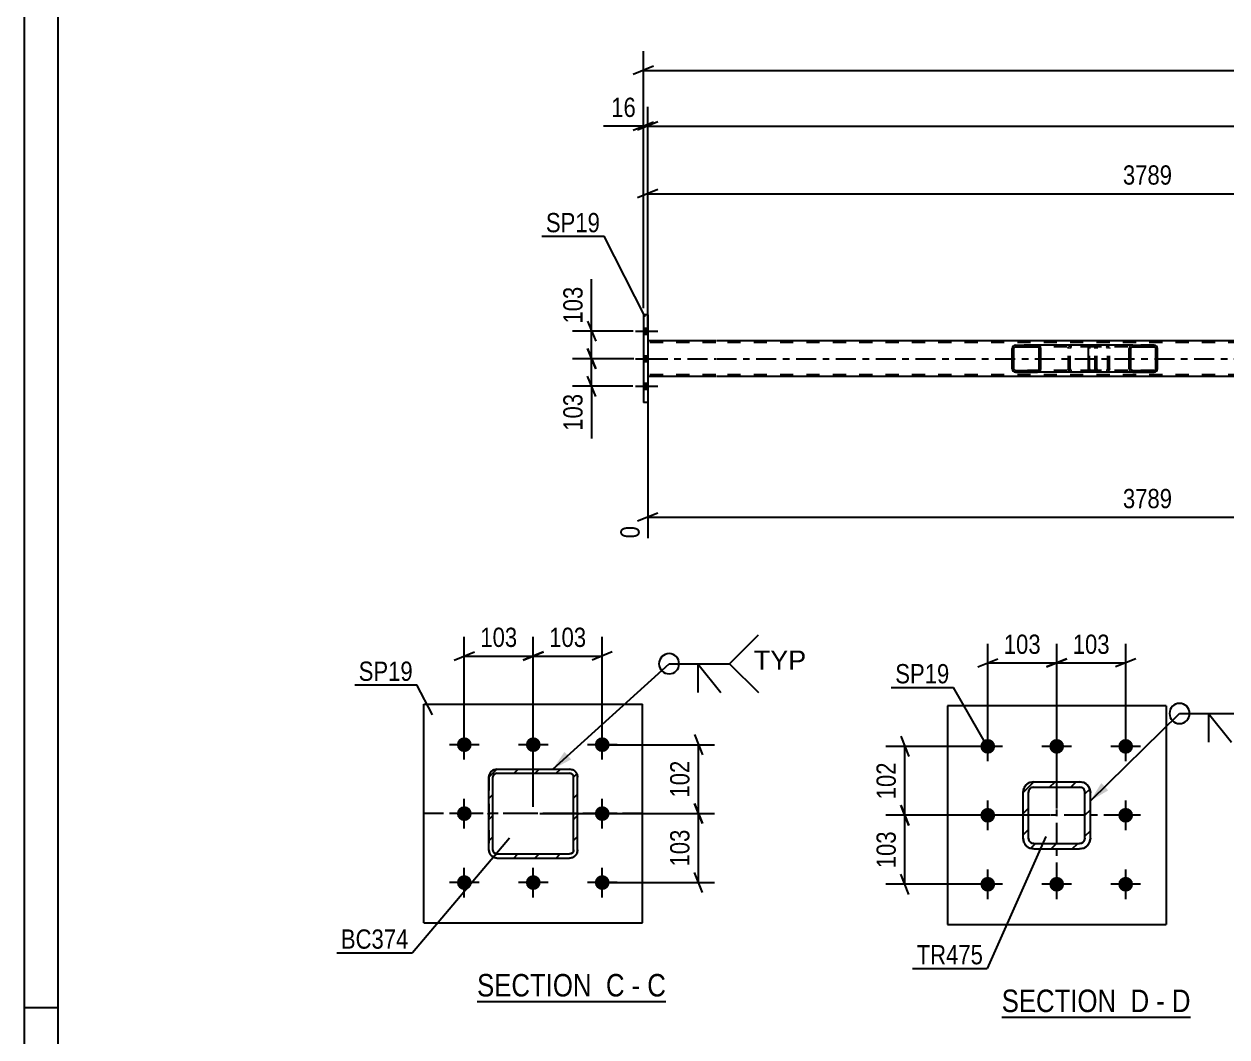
# Model space of a CAD drawing. Header units: millimetres. Extents: x 0 to 841, y 0 to 594.
# Drawn here: x 0 to 178.8, y 144.7 to 295.3 of the extents above; entities that cross this region are included whole.
import ezdxf

# ---------------------------------------------------------------- set-up
doc = ezdxf.new("R2010")
doc.units = ezdxf.units.MM
doc.linetypes.add('DXK_LINE_DOT2', pattern=[3.9198, 1.9599, -1.9599])
doc.linetypes.add('DXK_LINE_DOT3', pattern=[5.9187, 2.979, -0.9799, 0.9799, -0.9799])
doc.styles.add('Arial', font='ARIAL.TTF', dxfattribs={"height": 0.2})
doc.styles.add('Arial Narrow', font='ARIALN.TTF', dxfattribs={"height": 0.2})

# ---------------------------------------------------------------- blocks, each defined once
blk = doc.blocks.new('Unknown-814735532-18 - 6931')
at = {"color": 6, "linetype": 'Continuous'}
blk.add_line((145.34, 147.63), (173.41, 147.63), dxfattribs=at)
at = {"color": 0, "linetype": 'Continuous'}
for points in [[(163.45, 148.38), (163.45, 151.88), (145.34, 151.88), (145.34, 148.38)], [(167.26, 148.38), (167.26, 151.88), (164.5, 151.88), (164.5, 148.38)], [(169.59, 148.38), (169.59, 151.88), (168.31, 151.88), (168.31, 148.38)], [(173.41, 148.38), (173.41, 151.88), (170.64, 151.88), (170.64, 148.38)]]:
    blk.add_wipeout(points, dxfattribs=at)
at = {"color": 7, "linetype": 'Continuous', "style": 'Arial Narrow'}
for s, p in [('SECTION ', (145.34, 148.38)), ('D', (164.5, 148.38)), ('D', (170.64, 148.38)), ('-', (168.31, 148.38))]:
    blk.add_text(s, height=3.34, dxfattribs=at).set_placement(p)
blk = doc.blocks.new('Unknown-814735532-1133')
at = {"color": 5, "linetype": 'Continuous'}
for p, q in [((0, 594), (0, 0)), ((5, 589), (5, 5)), ((5, 149), (0, 149))]:
    blk.add_line(p, q, dxfattribs=at)
blk = doc.blocks.new('Unknown-814735532-13 - 1678')
at = {"color": 6, "linetype": 'Continuous'}
blk.add_line((67.35, 149.95), (95.42, 149.95), dxfattribs=at)
at = {"color": 0, "linetype": 'Continuous'}
for points in [[(85.46, 150.7), (85.46, 154.2), (67.35, 154.2), (67.35, 150.7)], [(89.28, 150.7), (89.28, 154.2), (86.51, 154.2), (86.51, 150.7)], [(91.6, 150.7), (91.6, 154.2), (90.33, 154.2), (90.33, 150.7)], [(95.42, 150.7), (95.42, 154.2), (92.65, 154.2), (92.65, 150.7)]]:
    blk.add_wipeout(points, dxfattribs=at)
at = {"color": 7, "linetype": 'Continuous', "style": 'Arial Narrow'}
for s, p in [('SECTION ', (67.35, 150.7)), ('C', (86.51, 150.7)), ('C', (92.65, 150.7)), ('-', (90.33, 150.7))]:
    blk.add_text(s, height=3.34, dxfattribs=at).set_placement(p)
blk = doc.blocks.new('Part-814735532-6944 - 6931')
at = {"color": 2, "linetype": 'Continuous'}
for p, q in [((169.77, 193.88), (137.27, 193.88)), ((137.27, 193.88), (137.27, 161.38)), ((169.77, 193.88), (169.77, 161.38)), ((137.27, 161.38), (169.77, 161.38))]:
    blk.add_line(p, q, dxfattribs=at)
blk = doc.blocks.new('Bolt-814735532-7050 - 6931')
at = {"linetype": 'Continuous'}
for points in [[(143.27, 186.78, -1), (143.27, 188.98, -1)], [(153.52, 186.78, -1), (153.52, 188.98, -1)], [(163.77, 186.78, -1), (163.77, 188.98, -1)], [(143.27, 176.53, -1), (143.27, 178.73, -1)], [(163.77, 176.53, -1), (163.77, 178.73, -1)], [(143.27, 166.28, -1), (143.27, 168.48, -1)], [(153.52, 166.28, -1), (153.52, 168.48, -1)], [(163.77, 166.28, -1), (163.77, 168.48, -1)]]:
    blk.add_hatch(color=1, dxfattribs=at).paths.add_polyline_path(points)
at = {"color": 1, "linetype": 'Continuous'}
for p, q in [((143.27, 185.68), (143.27, 190.08)), ((153.52, 185.68), (153.52, 190.08)), ((163.77, 185.68), (163.77, 190.08)), ((145.47, 187.88), (141.07, 187.88)), ((155.72, 187.88), (151.32, 187.88)), ((165.97, 187.88), (161.57, 187.88)), ((143.27, 175.43), (143.27, 179.83)), ((163.77, 175.43), (163.77, 179.83)), ((145.47, 177.63), (141.07, 177.63)), ((165.97, 177.63), (161.57, 177.63)), ((143.27, 165.18), (143.27, 169.58)), ((153.52, 165.18), (153.52, 169.58)), ((163.77, 165.18), (163.77, 169.58)), ((145.47, 167.38), (141.07, 167.38)), ((155.72, 167.38), (151.32, 167.38)), ((165.97, 167.38), (161.57, 167.38))]:
    blk.add_line(p, q, dxfattribs=at)
blk = doc.blocks.new('Part-814735532-7078 - 6931')
at = {"linetype": 'Continuous'}
h = blk.add_hatch(dxfattribs=at)
h.set_pattern_fill('', scale=0.7, style=0, pattern_type=0)
h.set_pattern_definition([(45, (150.1204, 182.627), (-1.57154, 1.57154), [])])
h.paths.add_polyline_path([(156.92, 182.63), (150.12, 182.63), (149.51, 182.51), (148.99, 182.16), (148.64, 181.64), (148.52, 181.03), (148.52, 174.23), (148.64, 173.61), (148.99, 173.1), (149.51, 172.75), (150.12, 172.63), (156.92, 172.63), (157.53, 172.75), (158.05, 173.1), (158.4, 173.61), (158.52, 174.23), (158.52, 181.03), (158.4, 181.64), (158.05, 182.16), (157.53, 182.51)])
h.paths.add_polyline_path([(157.66, 181.33), (157.72, 181.03), (157.72, 174.23), (157.66, 173.92), (157.49, 173.66), (157.23, 173.49), (156.92, 173.43), (150.12, 173.43), (149.81, 173.49), (149.55, 173.66), (149.38, 173.92), (149.32, 174.23), (149.32, 181.03), (149.38, 181.33), (149.55, 181.59), (149.81, 181.77), (150.12, 181.83), (156.92, 181.83), (157.23, 181.77), (157.49, 181.59)])
at = {"color": 7, "linetype": 'DXK_LINE_DOT3'}
for p, q in [((153.52, 167.63), (153.52, 187.63)), ((163.52, 177.63), (143.52, 177.63))]:
    blk.add_line(p, q, dxfattribs=at)
at = {"color": 7, "linetype": 'DXK_LINE_DOT2'}
for p, q in [((149.51, 182.51), (150.12, 182.63)), ((150.12, 182.63), (156.92, 182.63)), ((156.92, 182.63), (157.53, 182.51)), ((148.52, 181.03), (148.64, 181.64)), ((148.52, 174.23), (148.52, 181.03)), ((149.38, 181.33), (149.32, 181.03)), ((149.32, 174.23), (149.32, 181.03)), ((150.12, 181.83), (149.81, 181.77)), ((150.12, 181.83), (156.92, 181.83)), ((157.23, 181.77), (156.92, 181.83)), ((157.72, 181.03), (157.66, 181.33)), ((157.72, 174.23), (157.72, 181.03)), ((158.4, 181.64), (158.52, 181.03)), ((158.52, 174.23), (158.52, 181.03)), ((148.64, 173.61), (148.52, 174.23)), ((149.32, 174.23), (149.38, 173.92)), ((149.81, 173.49), (150.12, 173.43)), ((156.92, 173.43), (157.23, 173.49)), ((157.66, 173.92), (157.72, 174.23)), ((158.52, 174.23), (158.4, 173.61)), ((150.12, 172.63), (149.51, 172.75)), ((150.12, 173.43), (156.92, 173.43)), ((150.12, 172.63), (156.92, 172.63)), ((157.53, 172.75), (156.92, 172.63))]:
    blk.add_line(p, q, dxfattribs=at)
at = {"color": 2, "linetype": 'Continuous'}
for p, q in [((150.12, 182.63), (149.51, 182.51)), ((150.12, 182.63), (156.92, 182.63)), ((157.53, 182.51), (156.92, 182.63)), ((148.64, 181.64), (148.52, 181.03)), ((148.52, 174.23), (148.52, 181.03)), ((149.32, 181.03), (149.38, 181.33)), ((149.32, 174.23), (149.32, 181.03)), ((149.81, 181.77), (150.12, 181.83)), ((150.12, 181.83), (156.92, 181.83)), ((156.92, 181.83), (157.23, 181.77)), ((157.66, 181.33), (157.72, 181.03)), ((157.72, 174.23), (157.72, 181.03)), ((158.52, 181.03), (158.4, 181.64)), ((158.52, 174.23), (158.52, 181.03)), ((148.52, 174.23), (148.64, 173.61)), ((149.38, 173.92), (149.32, 174.23)), ((150.12, 173.43), (149.81, 173.49)), ((157.23, 173.49), (156.92, 173.43)), ((157.72, 174.23), (157.66, 173.92)), ((158.4, 173.61), (158.52, 174.23)), ((149.51, 172.75), (150.12, 172.63)), ((150.12, 173.43), (156.92, 173.43)), ((150.12, 172.63), (156.92, 172.63)), ((156.92, 172.63), (157.53, 172.75))]:
    blk.add_line(p, q, dxfattribs=at)
at = {"color": 7, "linetype": 'DXK_LINE_DOT2'}
for centre, radius, start, end in [((150.12, 181.03), 1.6, 112.5, 157.5), ((156.92, 181.03), 1.6, 22.5, 67.5), ((150.12, 181.03), 0.8, 112.5, 157.5), ((156.92, 181.03), 0.8, 22.5, 67.5), ((150.12, 174.23), 1.6, 202.5, 247.5), ((150.12, 174.23), 0.8, 202.5, 247.5), ((156.92, 174.23), 0.8, 292.5, 337.5), ((156.92, 174.23), 1.6, 292.5, 337.5)]:
    blk.add_arc(centre, radius, start, end, dxfattribs=at)
at = {"color": 2, "linetype": 'Continuous'}
for centre, radius, start, end in [((150.12, 181.03), 1.6, 112.5, 157.5), ((156.92, 181.03), 1.6, 22.5, 67.5), ((150.12, 181.03), 0.8, 112.5, 157.5), ((156.92, 181.03), 0.8, 22.5, 67.5), ((150.12, 174.23), 1.6, 202.5, 247.5), ((150.12, 174.23), 0.8, 202.5, 247.5), ((156.92, 174.23), 0.8, 292.5, 337.5), ((156.92, 174.23), 1.6, 292.5, 337.5)]:
    blk.add_arc(centre, radius, start, end, dxfattribs=at)
blk = doc.blocks.new('Part-814735532-2897 - 2738')
at = {"color": 2, "linetype": 'Continuous'}
for p, q in [((92.71, 252.01), (92.07, 252.01)), ((92.07, 252.01), (92.07, 239.01)), ((92.71, 252.01), (92.71, 239.01)), ((92.71, 239.01), (92.07, 239.01))]:
    blk.add_line(p, q, dxfattribs=at)
blk = doc.blocks.new('Part-814735532-2899 - 2738')
at = {"linetype": 'Continuous'}
h = blk.add_hatch(dxfattribs=at)
h.set_pattern_fill('', scale=0.7, style=0, pattern_type=0)
h.set_pattern_definition([(45, (151.1163, 247.2125), (-1.57154, 1.57154), [])])
h.paths.add_polyline_path([(151.16, 247.03), (151.12, 247.21), (151.01, 247.37), (150.84, 247.47), (150.64, 247.51), (147.41, 247.51), (147.21, 247.47), (147.05, 247.37), (146.94, 247.21), (146.9, 247.03), (146.9, 243.99), (146.94, 243.81), (147.05, 243.65), (147.21, 243.55), (147.41, 243.51), (150.64, 243.51), (150.84, 243.55), (151.01, 243.65), (151.12, 243.81), (151.16, 243.99)])
h.paths.add_polyline_path([(150.88, 243.9), (150.83, 243.82), (150.74, 243.77), (150.64, 243.75), (147.41, 243.75), (147.31, 243.77), (147.23, 243.82), (147.17, 243.9), (147.15, 243.99), (147.15, 247.03), (147.17, 247.12), (147.23, 247.2), (147.31, 247.25), (147.41, 247.27), (150.64, 247.27), (150.74, 247.25), (150.83, 247.2), (150.88, 247.12), (150.9, 247.03), (150.9, 243.99)])
at = {"color": 2, "linetype": 'Continuous'}
for p, q in [((146.94, 247.21), (146.9, 247.03)), ((146.9, 243.99), (146.9, 247.03)), ((147.15, 247.03), (147.17, 247.12)), ((147.15, 243.99), (147.15, 247.03)), ((147.17, 247.12), (147.23, 247.2)), ((147.41, 247.51), (147.21, 247.47)), ((147.23, 247.2), (147.31, 247.25)), ((147.31, 247.25), (147.41, 247.27)), ((147.41, 247.51), (150.64, 247.51)), ((147.41, 247.27), (150.64, 247.27)), ((158.51, 247.51), (150.64, 247.51)), ((150.84, 247.47), (150.64, 247.51)), ((150.64, 247.27), (150.74, 247.25)), ((150.74, 247.25), (150.83, 247.2)), ((150.83, 247.2), (150.88, 247.12)), ((150.88, 247.12), (150.9, 247.03)), ((150.9, 243.99), (150.9, 247.03)), ((151.16, 247.03), (151.12, 247.21)), ((151.16, 243.99), (151.16, 247.03)), ((146.9, 243.99), (146.94, 243.81)), ((147.17, 243.9), (147.15, 243.99)), ((147.23, 243.82), (147.17, 243.9)), ((147.21, 243.55), (147.41, 243.51)), ((147.31, 243.77), (147.23, 243.82)), ((147.41, 243.75), (147.31, 243.77)), ((147.41, 243.75), (150.64, 243.75)), ((147.41, 243.51), (150.64, 243.51)), ((150.74, 243.77), (150.64, 243.75)), ((150.64, 243.51), (150.84, 243.55)), ((158.51, 243.51), (150.64, 243.51)), ((150.83, 243.82), (150.74, 243.77)), ((150.88, 243.9), (150.83, 243.82)), ((150.9, 243.99), (150.88, 243.9)), ((151.12, 243.81), (151.16, 243.99))]:
    blk.add_line(p, q, dxfattribs=at)
at = {"color": 7, "linetype": 'DXK_LINE_DOT2'}
for p, q in [((150.64, 247.51), (147.41, 247.51)), ((158.99, 247.27), (147.41, 247.27)), ((155.25, 247.03), (155.29, 247.21)), ((155.25, 243.99), (155.25, 247.03)), ((155.52, 247.12), (155.5, 247.03)), ((155.5, 243.99), (155.5, 247.03)), ((155.58, 247.2), (155.52, 247.12)), ((155.56, 247.47), (155.76, 247.51)), ((155.66, 247.25), (155.58, 247.2)), ((155.76, 247.27), (155.66, 247.25)), ((158.99, 247.51), (158.51, 247.51)), ((158.99, 247.51), (159.19, 247.47)), ((159.09, 247.25), (158.99, 247.27)), ((159.17, 247.2), (159.09, 247.25)), ((159.23, 247.12), (159.17, 247.2)), ((159.25, 247.03), (159.23, 247.12)), ((159.25, 243.99), (159.25, 247.03)), ((159.47, 247.21), (159.5, 247.03)), ((159.5, 243.99), (159.5, 247.03)), ((158.99, 243.75), (147.41, 243.75)), ((150.64, 243.51), (147.41, 243.51)), ((155.29, 243.81), (155.25, 243.99)), ((155.5, 243.99), (155.52, 243.9)), ((155.52, 243.9), (155.58, 243.82)), ((155.76, 243.51), (155.56, 243.55)), ((155.58, 243.82), (155.6, 243.81)), ((155.6, 243.81), (155.66, 243.77)), ((155.66, 243.77), (155.76, 243.75)), ((158.99, 243.51), (158.51, 243.51)), ((158.99, 243.75), (159.09, 243.77)), ((159.19, 243.55), (158.99, 243.51)), ((159.09, 243.77), (159.17, 243.82)), ((159.17, 243.82), (159.23, 243.9)), ((159.23, 243.9), (159.25, 243.99)), ((159.5, 243.99), (159.47, 243.81))]:
    blk.add_line(p, q, dxfattribs=at)
at = {"color": 2, "linetype": 'Continuous'}
for centre, start, end in [((147.39, 247.01), 110.7583, 155.68), ((150.66, 247.01), 24.32, 69.2417), ((147.39, 244.01), 204.32, 249.2417), ((150.66, 244.01), 290.7583, 335.68)]:
    blk.add_arc(centre, 0.496, start, end, dxfattribs=at)
at = {"color": 7, "linetype": 'DXK_LINE_DOT2'}
for centre, start, end in [((155.74, 247.01), 110.7583, 155.68), ((159.01, 247.01), 24.32, 69.2417), ((155.74, 244.01), 204.32, 249.2417), ((159.01, 244.01), 290.7583, 335.68)]:
    blk.add_arc(centre, 0.496, start, end, dxfattribs=at)
blk = doc.blocks.new('Part-814735532-2900 - 2738')
at = {"linetype": 'Continuous'}
h = blk.add_hatch(dxfattribs=at)
h.set_pattern_fill('', scale=0.7, style=0, pattern_type=0)
h.set_pattern_definition([(45, (168.461, 247.2125), (-1.57154, 1.57154), [])])
h.paths.add_polyline_path([(168.5, 247.03), (168.46, 247.21), (168.35, 247.37), (168.19, 247.47), (168, 247.51), (164.81, 247.51), (164.62, 247.47), (164.46, 247.37), (164.35, 247.21), (164.31, 247.03), (164.31, 243.99), (164.35, 243.81), (164.46, 243.65), (164.62, 243.55), (164.81, 243.51), (168, 243.51), (168.19, 243.55), (168.35, 243.65), (168.46, 243.81), (168.5, 243.99)])
h.paths.add_polyline_path([(168.23, 243.9), (168.17, 243.82), (168.09, 243.77), (168, 243.75), (164.81, 243.75), (164.72, 243.77), (164.63, 243.82), (164.58, 243.9), (164.56, 243.99), (164.56, 247.03), (164.58, 247.12), (164.63, 247.2), (164.72, 247.25), (164.81, 247.27), (168, 247.27), (168.09, 247.25), (168.17, 247.2), (168.23, 247.12), (168.25, 247.03), (168.25, 243.99)])
at = {"color": 2, "linetype": 'Continuous'}
for p, q in [((158.24, 247.03), (158.26, 247.21)), ((158.24, 243.99), (158.24, 247.03)), ((158.26, 247.21), (158.32, 247.37)), ((158.32, 247.37), (158.41, 247.47)), ((158.41, 247.47), (158.51, 247.51)), ((164.81, 247.51), (158.51, 247.51)), ((164.35, 247.21), (164.31, 247.03)), ((164.31, 243.99), (164.31, 247.03)), ((164.56, 247.03), (164.58, 247.12)), ((164.56, 243.99), (164.56, 247.03)), ((164.58, 247.12), (164.63, 247.2)), ((164.81, 247.51), (164.62, 247.47)), ((164.63, 247.2), (164.72, 247.25)), ((164.72, 247.25), (164.81, 247.27)), ((164.81, 247.51), (168, 247.51)), ((164.81, 247.27), (168, 247.27)), ((168.19, 247.47), (168, 247.51)), ((168, 247.27), (168.09, 247.25)), ((168.09, 247.25), (168.17, 247.2)), ((168.17, 247.2), (168.23, 247.12)), ((168.23, 247.12), (168.25, 247.03)), ((168.25, 243.99), (168.25, 247.03)), ((168.5, 247.03), (168.46, 247.21)), ((168.5, 243.99), (168.5, 247.03)), ((158.26, 243.81), (158.24, 243.99)), ((158.32, 243.65), (158.26, 243.81)), ((158.41, 243.55), (158.32, 243.65)), ((158.51, 243.51), (158.41, 243.55)), ((164.81, 243.51), (158.51, 243.51)), ((164.31, 243.99), (164.35, 243.81)), ((164.58, 243.9), (164.56, 243.99)), ((164.63, 243.82), (164.58, 243.9)), ((164.62, 243.55), (164.81, 243.51)), ((164.72, 243.77), (164.63, 243.82)), ((164.81, 243.75), (164.72, 243.77)), ((164.81, 243.75), (168, 243.75)), ((164.81, 243.51), (168, 243.51)), ((168.09, 243.77), (168, 243.75)), ((168, 243.51), (168.19, 243.55)), ((168.17, 243.82), (168.09, 243.77)), ((168.23, 243.9), (168.17, 243.82)), ((168.25, 243.99), (168.23, 243.9)), ((168.46, 243.81), (168.5, 243.99))]:
    blk.add_line(p, q, dxfattribs=at)
at = {"color": 7, "linetype": 'DXK_LINE_DOT2'}
for p, q in [((158.39, 247.12), (158.38, 247.03)), ((158.38, 243.99), (158.38, 247.03)), ((158.42, 247.2), (158.39, 247.12)), ((158.46, 247.25), (158.42, 247.2)), ((158.51, 247.27), (158.46, 247.25)), ((168, 247.27), (158.51, 247.27)), ((159.5, 247.27), (159.5, 247.51)), ((160.85, 247.51), (161.04, 247.47)), ((160.94, 247.25), (160.85, 247.27)), ((161.02, 247.2), (160.94, 247.25)), ((161.08, 247.12), (161.02, 247.2)), ((161.1, 247.03), (161.08, 247.12)), ((161.1, 243.99), (161.1, 247.03)), ((161.31, 247.21), (161.35, 247.03)), ((161.35, 243.99), (161.35, 247.03)), ((168, 247.51), (164.81, 247.51)), ((158.38, 243.99), (158.39, 243.9)), ((158.39, 243.9), (158.42, 243.82)), ((158.42, 243.82), (158.46, 243.77)), ((158.46, 243.77), (158.51, 243.75)), ((168, 243.75), (158.51, 243.75)), ((159.5, 243.51), (159.5, 243.75)), ((160.85, 243.75), (160.94, 243.77)), ((161.04, 243.55), (160.85, 243.51)), ((160.94, 243.77), (161.02, 243.82)), ((161.02, 243.82), (161.08, 243.9)), ((161.08, 243.9), (161.1, 243.99)), ((161.35, 243.99), (161.31, 243.81)), ((168, 243.51), (164.81, 243.51))]:
    blk.add_line(p, q, dxfattribs=at)
for centre, start, end in [((160.86, 247.01), 23.8494, 68.8059), ((160.86, 244), 291.1941, 336.1506)]:
    blk.add_arc(centre, 0.492, start, end, dxfattribs=at)
at = {"color": 2, "linetype": 'Continuous'}
for centre, start, end in [((164.8, 247.01), 111.1941, 156.1506), ((168.01, 247.01), 23.8494, 68.8059), ((164.8, 244), 203.8494, 248.8059), ((168.01, 244), 291.1941, 336.1506)]:
    blk.add_arc(centre, 0.492, start, end, dxfattribs=at)
blk = doc.blocks.new('Part-814735532-2967 - 2738')
at = {"color": 2, "linetype": 'Continuous'}
for p, q in [((102.83, 248.15), (92.71, 248.15)), ((240.52, 248.15), (102.93, 248.15)), ((102.83, 242.87), (92.71, 242.87)), ((240.52, 242.87), (102.93, 242.87))]:
    blk.add_line(p, q, dxfattribs=at)
at = {"color": 7, "linetype": 'DXK_LINE_DOT2'}
for p, q in [((92.71, 248.15), (92.71, 242.87)), ((102.83, 247.91), (92.71, 247.91)), ((765.04, 247.91), (102.93, 247.91)), ((102.83, 243.11), (92.71, 243.11)), ((765.04, 243.11), (102.93, 243.11))]:
    blk.add_line(p, q, dxfattribs=at)
at = {"color": 7, "linetype": 'DXK_LINE_DOT3'}
for p, q in [((92.71, 245.51), (102.83, 245.51)), ((102.93, 245.51), (765.04, 245.51))]:
    blk.add_line(p, q, dxfattribs=at)
blk = doc.blocks.new('Bolt-814735532-3014 - 2738')
at = {"linetype": 'Continuous'}
for points in [[(92.71, 249.17), (92.71, 250.05), (92.07, 250.05), (92.07, 249.17)], [(92.71, 249.17), (92.71, 250.05), (92.07, 250.05), (92.07, 249.17)], [(92.71, 249.17), (92.71, 250.05), (92.07, 250.05), (92.07, 249.17)], [(92.71, 245.07), (92.71, 245.95), (92.07, 245.95), (92.07, 245.07)], [(92.71, 245.07), (92.71, 245.95), (92.07, 245.95), (92.07, 245.07)], [(92.71, 240.97), (92.71, 241.85), (92.07, 241.85), (92.07, 240.97)], [(92.71, 240.97), (92.71, 241.85), (92.07, 241.85), (92.07, 240.97)], [(92.71, 240.97), (92.71, 241.85), (92.07, 241.85), (92.07, 240.97)]]:
    blk.add_hatch(color=1, dxfattribs=at).paths.add_polyline_path(points)
at = {"color": 1, "linetype": 'Continuous'}
for p, q in [((90.91, 249.61), (94.23, 249.61)), ((90.91, 249.61), (94.23, 249.61)), ((90.91, 249.61), (94.23, 249.61)), ((92.07, 250.05), (92.71, 250.05)), ((92.07, 250.05), (92.71, 250.05)), ((92.07, 250.05), (92.71, 250.05)), ((92.07, 249.17), (92.71, 249.17)), ((92.07, 249.17), (92.71, 249.17)), ((92.07, 249.17), (92.71, 249.17)), ((90.91, 245.51), (94.23, 245.51)), ((90.91, 245.51), (94.23, 245.51)), ((92.07, 245.95), (92.71, 245.95)), ((92.07, 245.95), (92.71, 245.95)), ((92.07, 245.07), (92.71, 245.07)), ((92.07, 245.07), (92.71, 245.07)), ((92.07, 241.85), (92.71, 241.85)), ((92.07, 241.85), (92.71, 241.85)), ((92.07, 241.85), (92.71, 241.85)), ((90.91, 241.41), (94.23, 241.41)), ((90.91, 241.41), (94.23, 241.41)), ((90.91, 241.41), (94.23, 241.41)), ((92.07, 240.97), (92.71, 240.97)), ((92.07, 240.97), (92.71, 240.97)), ((92.07, 240.97), (92.71, 240.97))]:
    blk.add_line(p, q, dxfattribs=at)
blk = doc.blocks.new('Bolt-814735532-1808 - 1678')
at = {"linetype": 'Continuous'}
for points in [[(65.45, 187.03, -1), (65.45, 189.23, -1)], [(75.7, 187.03, -1), (75.7, 189.23, -1)], [(85.95, 187.03, -1), (85.95, 189.23, -1)], [(65.45, 176.78, -1), (65.45, 178.98, -1)], [(85.95, 176.78, -1), (85.95, 178.98, -1)], [(65.45, 166.53, -1), (65.45, 168.73, -1)], [(75.7, 166.53, -1), (75.7, 168.73, -1)], [(85.95, 166.53, -1), (85.95, 168.73, -1)]]:
    blk.add_hatch(color=1, dxfattribs=at).paths.add_polyline_path(points)
at = {"color": 1, "linetype": 'Continuous'}
for p, q in [((65.45, 185.93), (65.45, 190.33)), ((75.7, 185.93), (75.7, 190.33)), ((85.95, 185.93), (85.95, 190.33)), ((67.65, 188.13), (63.25, 188.13)), ((77.9, 188.13), (73.5, 188.13)), ((88.15, 188.13), (83.75, 188.13)), ((65.45, 175.68), (65.45, 180.08)), ((85.95, 175.68), (85.95, 180.08)), ((67.65, 177.88), (63.25, 177.88)), ((88.15, 177.88), (83.75, 177.88)), ((65.45, 165.43), (65.45, 169.83)), ((75.7, 165.43), (75.7, 169.83)), ((85.95, 165.43), (85.95, 169.83)), ((67.65, 167.63), (63.25, 167.63)), ((77.9, 167.63), (73.5, 167.63)), ((88.15, 167.63), (83.75, 167.63))]:
    blk.add_line(p, q, dxfattribs=at)
blk = doc.blocks.new('Part-814735532-1754 - 1678')
at = {"linetype": 'Continuous'}
h = blk.add_hatch(dxfattribs=at)
h.set_pattern_fill('', scale=0.7, style=0, pattern_type=0)
h.set_pattern_definition([(45, (70.3019, 184.4828), (-1.57154, 1.57154), [])])
h.paths.add_polyline_path([(81.1, 184.48), (70.3, 184.48), (69.84, 184.39), (69.45, 184.13), (69.19, 183.74), (69.1, 183.28), (69.1, 172.48), (69.19, 172.02), (69.45, 171.63), (69.84, 171.37), (70.3, 171.28), (81.1, 171.28), (81.56, 171.37), (81.95, 171.63), (82.21, 172.02), (82.3, 172.48), (82.3, 183.28), (82.21, 183.74), (81.95, 184.13), (81.56, 184.39)])
h.paths.add_polyline_path([(81.66, 183.51), (81.7, 183.28), (81.7, 172.48), (81.66, 172.25), (81.53, 172.06), (81.33, 171.93), (81.1, 171.88), (70.3, 171.88), (70.07, 171.93), (69.88, 172.06), (69.75, 172.25), (69.7, 172.48), (69.7, 183.28), (69.75, 183.51), (69.88, 183.71), (70.07, 183.84), (70.3, 183.88), (81.1, 183.88), (81.33, 183.84), (81.53, 183.71)])
at = {"color": 7, "linetype": 'DXK_LINE_DOT2'}
for p, q in [((69.84, 184.39), (70.3, 184.48)), ((70.3, 184.48), (81.1, 184.48)), ((81.1, 184.48), (81.56, 184.39)), ((69.1, 183.28), (69.19, 183.74)), ((69.1, 183.28), (69.1, 172.48)), ((69.75, 183.51), (69.7, 183.28)), ((69.7, 172.48), (69.7, 183.28)), ((69.88, 183.71), (69.75, 183.51)), ((70.07, 183.84), (69.88, 183.71)), ((70.3, 183.88), (70.07, 183.84)), ((70.3, 183.88), (81.1, 183.88)), ((81.33, 183.84), (81.1, 183.88)), ((81.53, 183.71), (81.33, 183.84)), ((81.66, 183.51), (81.53, 183.71)), ((81.7, 183.28), (81.66, 183.51)), ((81.7, 172.48), (81.7, 183.28)), ((82.21, 183.74), (82.3, 183.28)), ((82.3, 172.48), (82.3, 183.28)), ((69.19, 172.02), (69.1, 172.48)), ((69.7, 172.48), (69.75, 172.25)), ((69.75, 172.25), (69.88, 172.06)), ((69.88, 172.06), (70.07, 171.93)), ((70.07, 171.93), (70.3, 171.88)), ((70.3, 171.88), (81.1, 171.88)), ((81.1, 171.88), (81.33, 171.93)), ((81.33, 171.93), (81.53, 172.06)), ((81.53, 172.06), (81.66, 172.25)), ((81.66, 172.25), (81.7, 172.48)), ((82.3, 172.48), (82.21, 172.02)), ((70.3, 171.28), (69.84, 171.37)), ((70.3, 171.28), (81.1, 171.28)), ((81.56, 171.37), (81.1, 171.28))]:
    blk.add_line(p, q, dxfattribs=at)
at = {"color": 2, "linetype": 'Continuous'}
for p, q in [((70.3, 184.48), (69.84, 184.39)), ((70.3, 184.48), (70.3, 184.48)), ((70.3, 184.48), (81.1, 184.48)), ((81.1, 184.48), (81.1, 184.48)), ((81.56, 184.39), (81.1, 184.48)), ((69.19, 183.74), (69.1, 183.28)), ((69.1, 183.28), (69.1, 183.28)), ((69.1, 172.48), (69.1, 183.28)), ((69.7, 183.28), (69.75, 183.51)), ((69.7, 183.28), (69.7, 183.28)), ((69.7, 172.48), (69.7, 183.28)), ((69.75, 183.51), (69.88, 183.71)), ((69.88, 183.71), (70.07, 183.84)), ((70.07, 183.84), (70.3, 183.88)), ((70.3, 183.88), (70.3, 183.88)), ((70.3, 183.88), (81.1, 183.88)), ((81.1, 183.88), (81.1, 183.88)), ((81.1, 183.88), (81.33, 183.84)), ((81.33, 183.84), (81.53, 183.71)), ((81.53, 183.71), (81.66, 183.51)), ((81.66, 183.51), (81.7, 183.28)), ((81.7, 183.28), (81.7, 183.28)), ((81.7, 172.48), (81.7, 183.28)), ((82.3, 183.28), (82.21, 183.74)), ((82.3, 183.28), (82.3, 183.28)), ((82.3, 172.48), (82.3, 183.28)), ((69.1, 172.48), (69.1, 172.48)), ((69.1, 172.48), (69.19, 172.02)), ((69.7, 172.48), (69.7, 172.48)), ((69.75, 172.25), (69.7, 172.48)), ((69.88, 172.06), (69.75, 172.25)), ((70.07, 171.93), (69.88, 172.06)), ((70.3, 171.88), (70.07, 171.93)), ((70.3, 171.88), (70.3, 171.88)), ((70.3, 171.88), (81.1, 171.88)), ((81.33, 171.93), (81.1, 171.88)), ((81.1, 171.88), (81.1, 171.88)), ((81.53, 172.06), (81.33, 171.93)), ((81.66, 172.25), (81.53, 172.06)), ((81.7, 172.48), (81.66, 172.25)), ((81.7, 172.48), (81.7, 172.48)), ((82.21, 172.02), (82.3, 172.48)), ((82.3, 172.48), (82.3, 172.48)), ((69.84, 171.37), (70.3, 171.28)), ((70.3, 171.28), (70.3, 171.28)), ((70.3, 171.28), (81.1, 171.28)), ((81.1, 171.28), (81.56, 171.37)), ((81.1, 171.28), (81.1, 171.28))]:
    blk.add_line(p, q, dxfattribs=at)
at = {"color": 7, "linetype": 'DXK_LINE_DOT3'}
blk.add_line((75.7, 177.88), (75.7, 177.88), dxfattribs=at)
at = {"color": 7, "linetype": 'DXK_LINE_DOT2'}
for centre, start, end in [((70.3, 183.28), 112.5, 157.5), ((81.1, 183.28), 22.5, 67.5), ((70.3, 172.48), 202.5, 247.5), ((81.1, 172.48), 292.5, 337.5)]:
    blk.add_arc(centre, 1.2, start, end, dxfattribs=at)
at = {"color": 2, "linetype": 'Continuous'}
for centre, start, end in [((70.3, 183.28), 112.5, 157.5), ((81.1, 183.28), 22.5, 67.5), ((70.3, 172.48), 202.5, 247.5), ((81.1, 172.48), 292.5, 337.5)]:
    blk.add_arc(centre, 1.2, start, end, dxfattribs=at)
blk = doc.blocks.new('Part-814735532-1806 - 1678')
at = {"linetype": 'Continuous'}
for points in [[(69.1, 177.78, -1), (69.1, 177.98, -1)], [(82.3, 177.78, -1), (82.3, 177.98, -1)]]:
    blk.add_hatch(color=30, dxfattribs=at).paths.add_polyline_path(points)
at = {"color": 2, "linetype": 'Continuous'}
for p, q in [((59.45, 161.63), (59.45, 194.13)), ((59.45, 194.13), (91.95, 194.13)), ((91.95, 161.63), (91.95, 194.13)), ((59.45, 161.63), (91.95, 161.63))]:
    blk.add_line(p, q, dxfattribs=at)
at = {"color": 7, "linetype": 'DXK_LINE_DOT3'}
blk.add_line((91.95, 177.88), (59.45, 177.88), dxfattribs=at)
at = {"color": 30, "linetype": 'DXK_LINE_DOT3'}
blk.add_line((82.3, 177.88), (69.1, 177.88), dxfattribs=at)
at = {"color": 30, "linetype": 'Continuous'}
for centre in [(69.1, 177.88), (82.3, 177.88)]:
    blk.add_circle(centre, 0.1, dxfattribs=at)
blk = doc.blocks.new('StraightDimension-814735532-7132 - 6931')
at = {"color": 7, "linetype": 'Continuous'}
for p, q in [((143.27, 188.88), (143.27, 203.13)), ((153.52, 178.63), (153.52, 203.13)), ((141.77, 199.68), (144.77, 200.88)), ((155.02, 200.88), (152.02, 199.68)), ((143.27, 200.28), (153.52, 200.28))]:
    blk.add_line(p, q, dxfattribs=at)
at = {"color": 0}
blk.add_wipeout([(151.74, 201.03), (151.74, 205.23), (145.05, 205.23), (145.05, 201.03)], dxfattribs=at)
at = {"color": 3, "style": 'Arial Narrow'}
blk.add_text('103', height=2.863, dxfattribs=at).set_placement((145.65, 201.63))
blk = doc.blocks.new('StraightDimension-814735532-7114 - 6931')
at = {"color": 7, "linetype": 'Continuous'}
for p, q in [((142.27, 187.88), (128.09, 187.88)), ((130.34, 189.38), (131.54, 186.38)), ((130.94, 177.63), (130.94, 187.88)), ((131.54, 176.13), (130.34, 179.13)), ((152.52, 177.63), (128.09, 177.63))]:
    blk.add_line(p, q, dxfattribs=at)
at = {"color": 0}
blk.add_wipeout([(130.19, 186.09), (125.99, 186.09), (125.99, 179.41), (130.19, 179.41)], dxfattribs=at)
at = {"color": 3, "style": 'Arial Narrow'}
blk.add_text('102', height=2.863, rotation=90.0002, dxfattribs=at).set_placement((129.59, 180.01))
blk = doc.blocks.new('StraightDimension-814735532-7097 - 6931')
at = {"color": 7, "linetype": 'Continuous'}
for p, q in [((130.34, 179.13), (131.54, 176.13)), ((152.52, 177.63), (128.09, 177.63)), ((130.94, 167.38), (130.94, 177.63)), ((131.54, 165.88), (130.34, 168.88)), ((142.27, 167.38), (128.09, 167.38))]:
    blk.add_line(p, q, dxfattribs=at)
at = {"color": 0}
blk.add_wipeout([(130.19, 175.84), (125.99, 175.84), (125.99, 169.16), (130.19, 169.16)], dxfattribs=at)
at = {"color": 3, "style": 'Arial Narrow'}
blk.add_text('103', height=2.863, rotation=90.0002, dxfattribs=at).set_placement((129.59, 169.76))
blk = doc.blocks.new('StraightDimension-814735532-7149 - 6931')
at = {"color": 7, "linetype": 'Continuous'}
for p, q in [((153.52, 178.63), (153.52, 203.13)), ((163.77, 188.88), (163.77, 203.13)), ((152.02, 199.68), (155.02, 200.88)), ((165.27, 200.88), (162.27, 199.68)), ((153.52, 200.28), (163.77, 200.28))]:
    blk.add_line(p, q, dxfattribs=at)
at = {"color": 0}
blk.add_wipeout([(161.99, 201.03), (161.99, 205.23), (155.3, 205.23), (155.3, 201.03)], dxfattribs=at)
at = {"color": 3, "style": 'Arial Narrow'}
blk.add_text('103', height=2.863, dxfattribs=at).set_placement((155.9, 201.63))
blk = doc.blocks.new('StraightDimension-814735532-3119 - 2738')
at = {"color": 7, "linetype": 'Continuous'}
for p, q in [((83.78, 251.11), (84.98, 248.11)), ((90.54, 249.61), (81.53, 249.61)), ((84.38, 245.51), (84.38, 249.61)), ((84.98, 244.01), (83.78, 247.01)), ((90.67, 245.51), (81.53, 245.51))]:
    blk.add_line(p, q, dxfattribs=at)
at = {"color": 0}
blk.add_wipeout([(83.63, 256.82), (79.43, 256.82), (79.43, 250.13), (83.63, 250.13)], dxfattribs=at)
at = {"color": 7, "linetype": 'Continuous'}
blk.add_line((84.38, 249.61), (84.38, 257.34), dxfattribs=at)
blk.add_line((84.38, 249.61), (84.38, 257.34), dxfattribs=at)
at = {"color": 3, "style": 'Arial Narrow'}
blk.add_text('103', height=2.863, rotation=90.0002, dxfattribs=at).set_placement((83.03, 250.73))
blk = doc.blocks.new('StraightDimension-814735532-3106 - 2738')
at = {"color": 7, "linetype": 'Continuous'}
for p, q in [((83.78, 247.01), (84.98, 244.01)), ((90.67, 245.51), (81.53, 245.51)), ((84.38, 241.41), (84.38, 245.51)), ((84.98, 239.91), (83.78, 242.91)), ((90.48, 241.41), (81.53, 241.41))]:
    blk.add_line(p, q, dxfattribs=at)
at = {"color": 0}
blk.add_wipeout([(83.63, 240.88), (79.43, 240.88), (79.43, 234.2), (83.63, 234.2)], dxfattribs=at)
at = {"color": 7, "linetype": 'Continuous'}
blk.add_line((84.38, 241.41), (84.38, 233.67), dxfattribs=at)
blk.add_line((84.38, 241.41), (84.38, 233.67), dxfattribs=at)
at = {"color": 3, "style": 'Arial Narrow'}
blk.add_text('103', height=2.863, rotation=90.0002, dxfattribs=at).set_placement((83.03, 234.8))
blk = doc.blocks.new('StraightDimension-814735532-3133 - 2738')
at = {"color": 7, "linetype": 'Continuous'}
for p, q in [((92.71, 249.15), (92.71, 272.89)), ((241.32, 257.19), (241.32, 272.89)), ((94.21, 270.64), (91.21, 269.44)), ((92.71, 270.04), (241.32, 270.04)), ((239.82, 269.44), (242.82, 270.64))]:
    blk.add_line(p, q, dxfattribs=at)
at = {"color": 0}
blk.add_wipeout([(171.27, 270.79), (171.27, 274.99), (162.76, 274.99), (162.76, 270.79)], dxfattribs=at)
at = {"color": 3, "style": 'Arial Narrow'}
blk.add_text('3789', height=2.863, dxfattribs=at).set_placement((163.36, 271.39))
blk = doc.blocks.new('StraightDimension-814735532-3152 - 2738')
at = {"color": 7, "linetype": 'Continuous'}
for p, q in [((92.07, 253.01), (92.07, 291.23)), ((93.57, 288.98), (90.57, 287.78)), ((92.07, 288.38), (775.9, 288.38))]:
    blk.add_line(p, q, dxfattribs=at)
blk = doc.blocks.new('StraightDimension-814735532-3176 - 2738')
at = {"color": 7, "linetype": 'Continuous'}
for p, q in [((92.71, 241.87), (92.71, 218.81)), ((241.32, 233.11), (241.32, 213.33)), ((94.21, 222.54), (91.21, 221.34)), ((92.71, 221.94), (241.32, 221.94)), ((239.82, 221.34), (242.82, 222.54))]:
    blk.add_line(p, q, dxfattribs=at)
at = {"color": 0}
blk.add_wipeout([(171.27, 222.69), (171.27, 226.89), (162.76, 226.89), (162.76, 222.69)], dxfattribs=at)
at = {"color": 0, "linetype": 'Continuous'}
for points in [[(92.11, 221.24), (87.91, 221.24), (87.91, 218.21), (92.11, 218.21)], [(240.72, 221.24), (236.52, 221.24), (236.52, 212.73), (240.72, 212.73)]]:
    blk.add_wipeout(points, dxfattribs=at)
at = {"color": 3, "style": 'Arial Narrow'}
blk.add_text('3789', height=2.863, dxfattribs=at).set_placement((163.36, 223.29))
at = {"color": 3, "linetype": 'Continuous', "style": 'Arial Narrow'}
for s, height, p in [('0', 2.86, (91.51, 218.81)), ('3789', 2.863, (240.12, 213.33))]:
    blk.add_text(s, height=height, rotation=90.0002, dxfattribs=at).set_placement(p)
blk = doc.blocks.new('StraightDimension-814735532-7487 - 2738')
at = {"color": 7, "linetype": 'Continuous'}
for p, q in [((92.71, 253.01), (92.71, 282.95)), ((94.21, 280.7), (91.21, 279.5)), ((92.71, 280.1), (775.26, 280.1))]:
    blk.add_line(p, q, dxfattribs=at)
blk = doc.blocks.new('StraightDimension-814735532-7488 - 2738')
at = {"color": 7, "linetype": 'Continuous'}
for p, q in [((92.07, 253.01), (92.07, 282.95)), ((92.71, 253.01), (92.71, 282.95)), ((90.57, 279.5), (93.57, 280.7)), ((94.21, 280.7), (91.21, 279.5)), ((92.07, 280.1), (92.71, 280.1))]:
    blk.add_line(p, q, dxfattribs=at)
at = {"color": 0}
blk.add_wipeout([(91.54, 280.85), (91.54, 285.05), (86.69, 285.05), (86.69, 280.85)], dxfattribs=at)
at = {"color": 7, "linetype": 'Continuous'}
blk.add_line((92.07, 280.1), (86.16, 280.1), dxfattribs=at)
blk.add_line((92.07, 280.1), (86.16, 280.1), dxfattribs=at)
at = {"color": 3, "style": 'Arial Narrow'}
blk.add_text('16', height=2.863, dxfattribs=at).set_placement((87.29, 281.45))
blk = doc.blocks.new('StraightDimension-814735532-1864 - 1678')
at = {"color": 7, "linetype": 'Continuous'}
for p, q in [((65.45, 189.13), (65.45, 204.16)), ((75.7, 178.88), (75.7, 204.16)), ((63.95, 200.71), (66.95, 201.91)), ((65.45, 201.31), (75.7, 201.31)), ((77.2, 201.91), (74.2, 200.71))]:
    blk.add_line(p, q, dxfattribs=at)
at = {"color": 0}
blk.add_wipeout([(73.92, 202.06), (73.92, 206.26), (67.23, 206.26), (67.23, 202.06)], dxfattribs=at)
at = {"color": 3, "style": 'Arial Narrow'}
blk.add_text('103', height=2.863, dxfattribs=at).set_placement((67.83, 202.66))
blk = doc.blocks.new('StraightDimension-814735532-1874 - 1678')
at = {"color": 7, "linetype": 'Continuous'}
for p, q in [((75.7, 178.88), (75.7, 204.16)), ((85.95, 189.13), (85.95, 204.16)), ((74.2, 200.71), (77.2, 201.91)), ((75.7, 201.31), (85.95, 201.31)), ((87.45, 201.91), (84.45, 200.71))]:
    blk.add_line(p, q, dxfattribs=at)
at = {"color": 0}
blk.add_wipeout([(84.17, 202.06), (84.17, 206.26), (77.48, 206.26), (77.48, 202.06)], dxfattribs=at)
at = {"color": 3, "style": 'Arial Narrow'}
blk.add_text('103', height=2.863, dxfattribs=at).set_placement((78.08, 202.66))
blk = doc.blocks.new('StraightDimension-814735532-1883 - 1678')
at = {"color": 7, "linetype": 'Continuous'}
for p, q in [((99.66, 179.39), (100.86, 176.39)), ((76.7, 177.89), (102.66, 177.89)), ((100.26, 167.63), (100.26, 177.89)), ((100.86, 166.13), (99.66, 169.13)), ((86.95, 167.63), (102.66, 167.63))]:
    blk.add_line(p, q, dxfattribs=at)
at = {"color": 0}
blk.add_wipeout([(99.51, 176.1), (95.31, 176.1), (95.31, 169.42), (99.51, 169.42)], dxfattribs=at)
at = {"color": 3, "style": 'Arial Narrow'}
blk.add_text('103', height=2.863, rotation=90.0002, dxfattribs=at).set_placement((98.91, 170.02))
blk = doc.blocks.new('StraightDimension-814735532-1891 - 1678')
at = {"color": 7, "linetype": 'Continuous'}
for p, q in [((99.66, 189.63), (100.86, 186.63)), ((86.95, 188.13), (102.66, 188.13)), ((100.26, 177.89), (100.26, 188.13)), ((100.86, 176.39), (99.66, 179.39)), ((76.7, 177.89), (102.66, 177.89))]:
    blk.add_line(p, q, dxfattribs=at)
at = {"color": 0}
blk.add_wipeout([(99.51, 186.35), (95.31, 186.35), (95.31, 179.67), (99.51, 179.67)], dxfattribs=at)
at = {"color": 3, "style": 'Arial Narrow'}
blk.add_text('102', height=2.863, rotation=90.0002, dxfattribs=at).set_placement((98.91, 180.27))
blk = doc.blocks.new('Mark-814735532-6940 - 6931')
at = {"color": 0}
blk.add_wipeout([(137.55, 197.25), (137.55, 200.25), (129.52, 200.25), (129.52, 197.25)], dxfattribs=at)
blk.add_wipeout([(137.55, 197.25), (137.55, 200.25), (129.52, 200.25), (129.52, 197.25)], dxfattribs=at)
at = {"color": 30, "linetype": 'Continuous'}
for p in [(128.92, 196.65), (143.15, 187.99)]:
    blk.add_line(p, (138.15, 196.65), dxfattribs=at)
at = {"color": 3, "style": 'Arial Narrow'}
blk.add_text('SP19', height=2.863, dxfattribs=at).set_placement((129.52, 197.25))
blk = doc.blocks.new('Mark-814735532-7074 - 6931')
at = {"color": 0}
blk.add_wipeout([(142.56, 155.48), (142.56, 158.48), (132.7, 158.48), (132.7, 155.48)], dxfattribs=at)
blk.add_wipeout([(142.56, 155.48), (142.56, 158.48), (132.7, 158.48), (132.7, 155.48)], dxfattribs=at)
at = {"color": 30, "linetype": 'Continuous'}
for p in [(151.88, 174.48), (132.1, 154.88)]:
    blk.add_line(p, (143.16, 154.88), dxfattribs=at)
at = {"color": 3, "style": 'Arial Narrow'}
blk.add_text('TR475', height=2.863, dxfattribs=at).set_placement((132.7, 155.48))
blk = doc.blocks.new('WeldMark-814735532-7166 - 6931')
at = {"linetype": 'Continuous'}
blk.add_hatch(color=30, dxfattribs=at).paths.add_polyline_path([(161.19, 181.34), (158.52, 179.78), (160.14, 182.41)])
at = {"color": 30, "linetype": 'Continuous'}
for p, q in [((158.52, 179.78), (171.78, 192.77)), ((171.78, 192.77), (180.78, 192.77))]:
    blk.add_line(p, q, dxfattribs=at)
at = {"color": 3, "linetype": 'Continuous'}
for q in [(179.49, 188.48), (176.06, 188.48)]:
    blk.add_line((176.06, 192.77), q, dxfattribs=at)
for start, end in [(90, 270), (270, 90)]:
    blk.add_arc((171.78, 192.77), 1.5, start, end, dxfattribs=at)
at = {"color": 0, "linetype": 'Continuous'}
blk.add_wipeout([(192.15, 191.87), (192.15, 194.87), (184.38, 194.87), (184.38, 191.87)], dxfattribs=at)
blk.add_wipeout([(192.15, 191.87), (192.15, 194.87), (184.38, 194.87), (184.38, 191.87)], dxfattribs=at)
at = {"color": 3, "linetype": 'Continuous'}
for q in [(185.06, 197.06), (185.06, 188.48)]:
    blk.add_line((180.78, 192.77), q, dxfattribs=at)
at = {"color": 3, "linetype": 'Continuous', "style": 'Arial'}
blk.add_text('TYP', height=2.865, dxfattribs=at).set_placement((184.38, 191.87))
blk = doc.blocks.new('Mark-814735532-2893 - 2738')
at = {"color": 0}
blk.add_wipeout([(85.62, 264.31), (85.62, 267.31), (77.58, 267.31), (77.58, 264.31)], dxfattribs=at)
blk.add_wipeout([(85.62, 264.31), (85.62, 267.31), (77.58, 267.31), (77.58, 264.31)], dxfattribs=at)
at = {"color": 30, "linetype": 'Continuous'}
for p in [(76.98, 263.71), (92.36, 251.74)]:
    blk.add_line(p, (86.22, 263.71), dxfattribs=at)
at = {"color": 3, "style": 'Arial Narrow'}
blk.add_text('SP19', height=2.863, dxfattribs=at).set_placement((77.58, 264.31))
blk = doc.blocks.new('Mark-814735532-1750 - 1678')
at = {"color": 0}
blk.add_wipeout([(57.15, 157.8), (57.15, 160.8), (47.1, 160.8), (47.1, 157.8)], dxfattribs=at)
blk.add_wipeout([(57.15, 157.8), (57.15, 160.8), (47.1, 160.8), (47.1, 157.8)], dxfattribs=at)
at = {"color": 30, "linetype": 'Continuous'}
for p in [(72.15, 174.25), (46.5, 157.2)]:
    blk.add_line(p, (57.75, 157.2), dxfattribs=at)
at = {"color": 3, "style": 'Arial Narrow'}
blk.add_text('BC374', height=2.863, dxfattribs=at).set_placement((47.1, 157.8))
blk = doc.blocks.new('Mark-814735532-1802 - 1678')
at = {"color": 0}
blk.add_wipeout([(57.79, 197.62), (57.79, 200.62), (49.75, 200.62), (49.75, 197.62)], dxfattribs=at)
blk.add_wipeout([(57.79, 197.62), (57.79, 200.62), (49.75, 200.62), (49.75, 197.62)], dxfattribs=at)
at = {"color": 30, "linetype": 'Continuous'}
for p in [(49.15, 197.02), (60.7, 192.55)]:
    blk.add_line(p, (58.39, 197.02), dxfattribs=at)
at = {"color": 3, "style": 'Arial Narrow'}
blk.add_text('SP19', height=2.863, dxfattribs=at).set_placement((49.75, 197.62))
blk = doc.blocks.new('WeldMark-814735532-1899 - 1678')
at = {"linetype": 'Continuous'}
blk.add_hatch(color=30, dxfattribs=at).paths.add_polyline_path([(81.34, 185.95), (78.62, 184.49), (80.33, 187.06)])
at = {"color": 30, "linetype": 'Continuous'}
for p, q in [((78.62, 184.49), (95.89, 200.16)), ((95.89, 200.16), (104.89, 200.16))]:
    blk.add_line(p, q, dxfattribs=at)
at = {"color": 3, "linetype": 'Continuous'}
for q in [(103.6, 195.88), (100.18, 195.88)]:
    blk.add_line((100.18, 200.16), q, dxfattribs=at)
for start, end in [(90, 270), (270, 90)]:
    blk.add_arc((95.89, 200.16), 1.5, start, end, dxfattribs=at)
at = {"color": 0, "linetype": 'Continuous'}
blk.add_wipeout([(116.27, 199.26), (116.27, 202.26), (108.49, 202.26), (108.49, 199.26)], dxfattribs=at)
blk.add_wipeout([(116.27, 199.26), (116.27, 202.26), (108.49, 202.26), (108.49, 199.26)], dxfattribs=at)
at = {"color": 3, "linetype": 'Continuous'}
for q in [(109.18, 204.45), (109.18, 195.88)]:
    blk.add_line((104.89, 200.16), q, dxfattribs=at)
at = {"color": 3, "linetype": 'Continuous', "style": 'Arial'}
blk.add_text('TYP', height=2.865, dxfattribs=at).set_placement((108.49, 199.26))

msp = doc.modelspace()

# ---------------------------------------------------------------- block references
for name in ['Part-814735532-2897 - 2738', 'Bolt-814735532-3014 - 2738', 'Part-814735532-2967 - 2738', 'Part-814735532-2899 - 2738', 'Part-814735532-2900 - 2738', 'Part-814735532-1806 - 1678', 'Part-814735532-6944 - 6931', 'Bolt-814735532-1808 - 1678', 'Bolt-814735532-7050 - 6931', 'Part-814735532-7078 - 6931', 'Part-814735532-1754 - 1678', 'Unknown-814735532-18 - 6931']:
    msp.add_blockref(name, (0, 0))

# ---------------------------------------------------------------- next in the draw order: block references
msp.add_blockref('Unknown-814735532-1133', (0, 0))

# ---------------------------------------------------------------- next in the draw order: block references
for name in ['StraightDimension-814735532-3119 - 2738', 'StraightDimension-814735532-1864 - 1678', 'StraightDimension-814735532-7132 - 6931', 'Mark-814735532-1802 - 1678', 'Mark-814735532-1750 - 1678', 'Unknown-814735532-13 - 1678']:
    msp.add_blockref(name, (0, 0))

# ---------------------------------------------------------------- next in the draw order: block references
for name in ['StraightDimension-814735532-3133 - 2738', 'StraightDimension-814735532-3106 - 2738', 'StraightDimension-814735532-1874 - 1678', 'StraightDimension-814735532-7114 - 6931']:
    msp.add_blockref(name, (0, 0))

# ---------------------------------------------------------------- next in the draw order: block references
for name in ['StraightDimension-814735532-3152 - 2738', 'StraightDimension-814735532-3176 - 2738', 'Mark-814735532-6940 - 6931', 'StraightDimension-814735532-1883 - 1678', 'StraightDimension-814735532-7097 - 6931']:
    msp.add_blockref(name, (0, 0))

# ---------------------------------------------------------------- next in the draw order: block references
for name in ['StraightDimension-814735532-7487 - 2738', 'StraightDimension-814735532-7149 - 6931', 'StraightDimension-814735532-1891 - 1678', 'Mark-814735532-7074 - 6931']:
    msp.add_blockref(name, (0, 0))

# ---------------------------------------------------------------- next in the draw order: block references
for name in ['StraightDimension-814735532-7488 - 2738', 'WeldMark-814735532-1899 - 1678', 'WeldMark-814735532-7166 - 6931']:
    msp.add_blockref(name, (0, 0))

# ---------------------------------------------------------------- next in the draw order: block references
msp.add_blockref('Mark-814735532-2893 - 2738', (0, 0))

doc.saveas('drawing.dxf')
